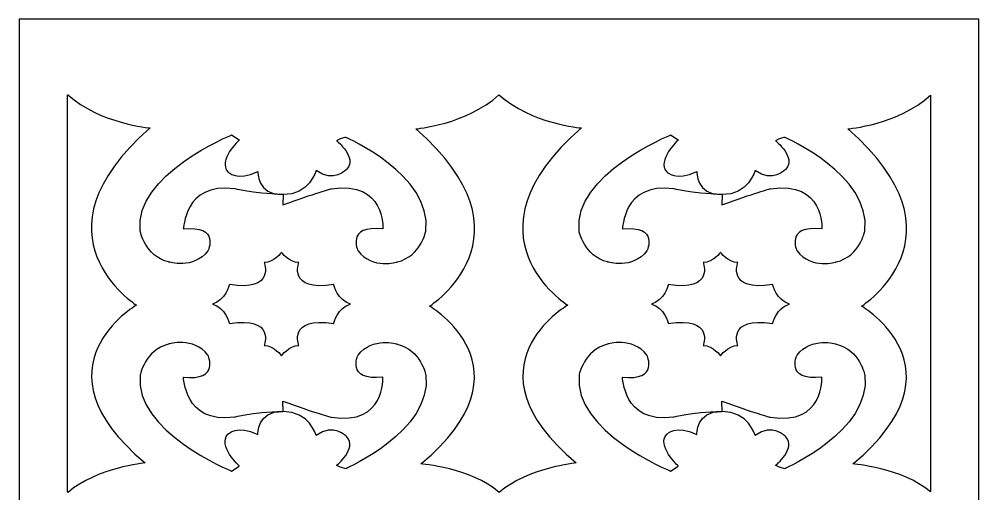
# Model space of a CAD drawing. Header units: centimetres. Extents: x -1.45 to 1.45, y -4.26 to 4.26.
# Drawn here: x -1.446 to 1.446, y 2.83 to 4.261 of the extents above; entities that cross this region are included whole.
import ezdxf

# ---------------------------------------------------------------- set-up
doc = ezdxf.new("R2010")
doc.units = ezdxf.units.CM
doc.header["$MEASUREMENT"] = 0
doc.layers.add('Layer 1', color=7, linetype='Continuous')

msp = doc.modelspace()

# ---------------------------------------------------------------- linework, layer by layer
at = {"layer": 'Layer 1', "color": 177}
for points, knots in [([(-1.44641, -4.26054), (-1.44641, -4.26054), (-1.44641, 4.26053), (-1.44641, 4.26053), (-1.44641, 4.26053), (-1.44641, 4.26053), (1.44641, 4.26053), (1.44641, 4.26053), (1.44641, 4.26053), (1.44641, 4.26053), (1.44641, -4.26054), (1.44641, -4.26054), (1.44641, -4.26054), (1.44641, -4.26054), (-1.44641, -4.26054), (-1.44641, -4.26054)], [0, 0, 0, 0, 0.2, 0.2, 0.2, 0.2, 0.4, 0.4, 0.4, 0.4, 0.6, 0.6, 0.6, 0.6, 1, 1, 1, 1]), ([(-1.29923, 2.83422), (-1.21319, 2.90835), (-1.067, 2.92294), (-1.067, 2.92294), (-1.067, 2.92294), (-1.4137, 3.21249), (-1.0928, 3.39845), (-1.0928, 3.39845), (-1.0928, 3.39845), (-1.0928, 3.39845), (-1.42457, 3.60869), (-1.05133, 3.93281), (-1.05133, 3.93281), (-1.05133, 3.93281), (-1.20264, 3.94499), (-1.30001, 4.03276), (-1.30001, 4.03276), (-1.30037, 4.03242), (-1.30074, 4.0321), (-1.3011, 4.03177), (-1.3011, 4.03177), (-1.3011, 4.03177), (-1.3011, 2.8358), (-1.3011, 2.8358), (-1.3011, 2.8358), (-1.30048, 2.83527), (-1.29984, 2.83475), (-1.29923, 2.83422)], [0, 0, 0, 0, 0.125, 0.125, 0.125, 0.125, 0.25, 0.25, 0.25, 0.25, 0.375, 0.375, 0.375, 0.375, 0.5, 0.5, 0.5, 0.5, 0.625, 0.625, 0.625, 0.625, 0.75, 0.75, 0.75, 0.75, 1, 1, 1, 1]), ([(0.00069, 2.83422), (0.08673, 2.90835), (0.23291, 2.92294), (0.23291, 2.92294), (0.23291, 2.92294), (-0.11378, 3.21249), (0.20711, 3.39845), (0.20711, 3.39845), (0.20711, 3.39845), (0.20711, 3.39845), (-0.12466, 3.60869), (0.24859, 3.93281), (0.24859, 3.93281), (0.24859, 3.93281), (0.09727, 3.94499), (-0.0001, 4.03275), (-0.0001, 4.03275), (-0.09736, 3.94302), (-0.25096, 3.92976), (-0.25096, 3.92976), (-0.25096, 3.92976), (0.12228, 3.60564), (-0.20949, 3.3954), (-0.20949, 3.3954), (-0.20949, 3.3954), (-0.20949, 3.3954), (0.1114, 3.20944), (-0.23529, 2.91989), (-0.23529, 2.91989), (-0.23529, 2.91989), (-0.08535, 2.90835), (0.00069, 2.83422)], [0, 0, 0, 0, 0.1111111, 0.1111111, 0.1111111, 0.1111111, 0.2222222, 0.2222222, 0.2222222, 0.2222222, 0.3333333, 0.3333333, 0.3333333, 0.3333333, 0.4444444, 0.4444444, 0.4444444, 0.4444444, 0.5555556, 0.5555556, 0.5555556, 0.5555556, 0.6666667, 0.6666667, 0.6666667, 0.6666667, 0.7777778, 0.7777778, 0.7777778, 0.7777778, 1, 1, 1, 1]), ([(1.3011, 4.03177), (1.30106, 4.03174), (1.30103, 4.03171), (1.30099, 4.03167), (1.30099, 4.03167), (1.20367, 3.94292), (1.05133, 3.92976), (1.05133, 3.92976), (1.05133, 3.92976), (1.42457, 3.60564), (1.0928, 3.3954), (1.0928, 3.3954), (1.0928, 3.3954), (1.0928, 3.3954), (1.41369, 3.20943), (1.06699, 2.91989), (1.06699, 2.91989), (1.06699, 2.91989), (1.21453, 2.90852), (1.30089, 2.83598), (1.30089, 2.83598), (1.30096, 2.83592), (1.30103, 2.83586), (1.3011, 2.8358), (1.3011, 2.8358), (1.3011, 2.8358), (1.3011, 4.03177), (1.3011, 4.03177)], [0, 0, 0, 0, 0.125, 0.125, 0.125, 0.125, 0.25, 0.25, 0.25, 0.25, 0.375, 0.375, 0.375, 0.375, 0.5, 0.5, 0.5, 0.5, 0.625, 0.625, 0.625, 0.625, 0.75, 0.75, 0.75, 0.75, 1, 1, 1, 1]), ([(-0.65153, 3.73192), (-0.65154, 3.73192), (-0.65154, 3.73192), (-0.65154, 3.73192), (-0.65154, 3.73192), (-0.72997, 3.73027), (-0.72666, 3.80168), (-0.72666, 3.80168), (-0.72666, 3.80168), (-0.79041, 3.77047), (-0.81706, 3.8001), (-0.81706, 3.8001), (-0.81706, 3.8001), (-0.84951, 3.83475), (-0.78281, 3.89652), (-0.78281, 3.89652), (-0.78281, 3.89652), (-0.78281, 3.89652), (-0.80611, 3.91168), (-0.80611, 3.91168), (-0.80611, 3.91168), (-0.80611, 3.91168), (-1.10103, 3.79191), (-1.082, 3.62225), (-1.082, 3.62225), (-1.082, 3.62225), (-1.06697, 3.54613), (-0.99583, 3.5287), (-0.99583, 3.5287), (-0.99583, 3.5287), (-0.92134, 3.50534), (-0.87747, 3.56193), (-0.87747, 3.56193), (-0.87747, 3.56193), (-0.83958, 3.64042), (-0.95225, 3.62855), (-0.95225, 3.62855), (-0.94792, 3.62591), (-0.95276, 3.7694), (-0.79734, 3.74947), (-0.79734, 3.74947), (-0.79734, 3.74947), (-0.74703, 3.73573), (-0.65153, 3.73192)], [0, 0, 0, 0, 0.0833333, 0.0833333, 0.0833333, 0.0833333, 0.1666667, 0.1666667, 0.1666667, 0.1666667, 0.25, 0.25, 0.25, 0.25, 0.3333333, 0.3333333, 0.3333333, 0.3333333, 0.4166667, 0.4166667, 0.4166667, 0.4166667, 0.5, 0.5, 0.5, 0.5, 0.5833333, 0.5833333, 0.5833333, 0.5833333, 0.6666667, 0.6666667, 0.6666667, 0.6666667, 0.75, 0.75, 0.75, 0.75, 0.8333333, 0.8333333, 0.8333333, 0.8333333, 1, 1, 1, 1]), ([(0.67177, 3.73192), (0.67177, 3.73192), (0.67177, 3.73192), (0.67176, 3.73192), (0.67176, 3.73192), (0.59334, 3.73027), (0.59665, 3.80168), (0.59665, 3.80168), (0.59665, 3.80168), (0.53289, 3.77047), (0.50625, 3.8001), (0.50625, 3.8001), (0.50625, 3.8001), (0.47379, 3.83475), (0.5405, 3.89652), (0.5405, 3.89652), (0.5405, 3.89652), (0.5405, 3.89652), (0.5172, 3.91168), (0.5172, 3.91168), (0.5172, 3.91168), (0.5172, 3.91168), (0.22227, 3.79191), (0.24131, 3.62225), (0.24131, 3.62225), (0.24131, 3.62225), (0.25634, 3.54613), (0.32748, 3.5287), (0.32748, 3.5287), (0.32748, 3.5287), (0.40197, 3.50534), (0.44584, 3.56193), (0.44584, 3.56193), (0.44584, 3.56193), (0.48373, 3.64042), (0.37106, 3.62855), (0.37106, 3.62855), (0.37538, 3.62591), (0.37055, 3.7694), (0.52597, 3.74947), (0.52597, 3.74947), (0.52597, 3.74947), (0.57628, 3.73573), (0.67177, 3.73192)], [0, 0, 0, 0, 0.0833333, 0.0833333, 0.0833333, 0.0833333, 0.1666667, 0.1666667, 0.1666667, 0.1666667, 0.25, 0.25, 0.25, 0.25, 0.3333333, 0.3333333, 0.3333333, 0.3333333, 0.4166667, 0.4166667, 0.4166667, 0.4166667, 0.5, 0.5, 0.5, 0.5, 0.5833333, 0.5833333, 0.5833333, 0.5833333, 0.6666667, 0.6666667, 0.6666667, 0.6666667, 0.75, 0.75, 0.75, 0.75, 0.8333333, 0.8333333, 0.8333333, 0.8333333, 1, 1, 1, 1]), ([(-0.65086, 3.73192), (-0.57242, 3.73026), (-0.55079, 3.80453), (-0.55079, 3.80453), (-0.55079, 3.80453), (-0.4994, 3.7641), (-0.45883, 3.80866), (-0.45883, 3.80866), (-0.45883, 3.80866), (-0.42637, 3.84332), (-0.48969, 3.89418), (-0.48969, 3.89418), (-0.48969, 3.89418), (-0.47864, 3.90113), (-0.46181, 3.90431), (-0.46181, 3.90431), (-0.46181, 3.90431), (-0.46181, 3.90431), (-0.20135, 3.79191), (-0.22039, 3.62225), (-0.22039, 3.62225), (-0.22039, 3.62225), (-0.23542, 3.54613), (-0.30656, 3.5287), (-0.30656, 3.5287), (-0.30656, 3.5287), (-0.38105, 3.50534), (-0.42492, 3.56193), (-0.42492, 3.56193), (-0.42492, 3.56193), (-0.46281, 3.64042), (-0.35014, 3.62855), (-0.35014, 3.62855), (-0.35014, 3.62855), (-0.34136, 3.77444), (-0.50505, 3.74947), (-0.50505, 3.74947), (-0.50505, 3.74947), (-0.55536, 3.73573), (-0.65119, 3.70092), (-0.65119, 3.70092), (-0.65119, 3.70092), (-0.65086, 3.73192), (-0.65086, 3.73192)], [0, 0, 0, 0, 0.0833333, 0.0833333, 0.0833333, 0.0833333, 0.1666667, 0.1666667, 0.1666667, 0.1666667, 0.25, 0.25, 0.25, 0.25, 0.3333333, 0.3333333, 0.3333333, 0.3333333, 0.4166667, 0.4166667, 0.4166667, 0.4166667, 0.5, 0.5, 0.5, 0.5, 0.5833333, 0.5833333, 0.5833333, 0.5833333, 0.6666667, 0.6666667, 0.6666667, 0.6666667, 0.75, 0.75, 0.75, 0.75, 0.8333333, 0.8333333, 0.8333333, 0.8333333, 1, 1, 1, 1]), ([(0.67245, 3.73192), (0.75088, 3.73026), (0.77252, 3.80453), (0.77252, 3.80453), (0.77252, 3.80453), (0.82391, 3.7641), (0.86448, 3.80866), (0.86448, 3.80866), (0.86448, 3.80866), (0.89693, 3.84332), (0.83362, 3.89418), (0.83362, 3.89418), (0.83362, 3.89418), (0.84467, 3.90113), (0.8615, 3.90431), (0.8615, 3.90431), (0.8615, 3.90431), (0.8615, 3.90431), (1.12195, 3.79191), (1.10291, 3.62225), (1.10291, 3.62225), (1.10291, 3.62225), (1.08789, 3.54613), (1.01675, 3.5287), (1.01675, 3.5287), (1.01675, 3.5287), (0.94226, 3.50534), (0.89839, 3.56193), (0.89839, 3.56193), (0.89839, 3.56193), (0.86049, 3.64042), (0.97317, 3.62855), (0.97317, 3.62855), (0.97317, 3.62855), (0.98194, 3.77444), (0.81826, 3.74947), (0.81826, 3.74947), (0.81826, 3.74947), (0.76794, 3.73573), (0.67211, 3.70092), (0.67211, 3.70092), (0.67211, 3.70092), (0.67245, 3.73192), (0.67245, 3.73192)], [0, 0, 0, 0, 0.0833333, 0.0833333, 0.0833333, 0.0833333, 0.1666667, 0.1666667, 0.1666667, 0.1666667, 0.25, 0.25, 0.25, 0.25, 0.3333333, 0.3333333, 0.3333333, 0.3333333, 0.4166667, 0.4166667, 0.4166667, 0.4166667, 0.5, 0.5, 0.5, 0.5, 0.5833333, 0.5833333, 0.5833333, 0.5833333, 0.6666667, 0.6666667, 0.6666667, 0.6666667, 0.75, 0.75, 0.75, 0.75, 0.8333333, 0.8333333, 0.8333333, 0.8333333, 1, 1, 1, 1]), ([(-0.44757, 3.40193), (-0.48627, 3.39196), (-0.49837, 3.34324), (-0.49837, 3.34324), (-0.49837, 3.34324), (-0.63747, 3.36539), (-0.6036, 3.27681), (-0.6036, 3.27681), (-0.6036, 3.27681), (-0.63385, 3.27681), (-0.65562, 3.24581), (-0.65562, 3.24581), (-0.65562, 3.24581), (-0.65562, 3.24581), (-0.67739, 3.27681), (-0.70763, 3.27681), (-0.70763, 3.27681), (-0.70763, 3.27681), (-0.67376, 3.36539), (-0.81287, 3.34324), (-0.81287, 3.34324), (-0.81287, 3.34324), (-0.82496, 3.39196), (-0.86367, 3.40193), (-0.86367, 3.40193), (-0.82496, 3.41189), (-0.81287, 3.46061), (-0.81287, 3.46061), (-0.81287, 3.46061), (-0.67376, 3.43846), (-0.70763, 3.52704), (-0.70763, 3.52704), (-0.70763, 3.52704), (-0.67739, 3.52704), (-0.65562, 3.55804), (-0.65562, 3.55804), (-0.65562, 3.55804), (-0.65562, 3.55804), (-0.63385, 3.52704), (-0.6036, 3.52704), (-0.6036, 3.52704), (-0.6036, 3.52704), (-0.63747, 3.43846), (-0.49837, 3.46061), (-0.49837, 3.46061), (-0.49837, 3.46061), (-0.48627, 3.41189), (-0.44757, 3.40193)], [0, 0, 0, 0, 0.0769231, 0.0769231, 0.0769231, 0.0769231, 0.1538462, 0.1538462, 0.1538462, 0.1538462, 0.2307692, 0.2307692, 0.2307692, 0.2307692, 0.3076923, 0.3076923, 0.3076923, 0.3076923, 0.3846154, 0.3846154, 0.3846154, 0.3846154, 0.4615385, 0.4615385, 0.4615385, 0.4615385, 0.5384615, 0.5384615, 0.5384615, 0.5384615, 0.6153846, 0.6153846, 0.6153846, 0.6153846, 0.6923077, 0.6923077, 0.6923077, 0.6923077, 0.7692308, 0.7692308, 0.7692308, 0.7692308, 0.8461538, 0.8461538, 0.8461538, 0.8461538, 1, 1, 1, 1]), ([(0.87574, 3.40193), (0.83703, 3.39196), (0.82494, 3.34324), (0.82494, 3.34324), (0.82494, 3.34324), (0.68583, 3.36539), (0.7197, 3.27681), (0.7197, 3.27681), (0.7197, 3.27681), (0.68946, 3.27681), (0.66769, 3.24581), (0.66769, 3.24581), (0.66769, 3.24581), (0.66769, 3.24581), (0.64592, 3.27681), (0.61567, 3.27681), (0.61567, 3.27681), (0.61567, 3.27681), (0.64954, 3.36539), (0.51044, 3.34324), (0.51044, 3.34324), (0.51044, 3.34324), (0.49834, 3.39196), (0.45964, 3.40193), (0.45964, 3.40193), (0.49834, 3.41189), (0.51044, 3.46061), (0.51044, 3.46061), (0.51044, 3.46061), (0.64954, 3.43846), (0.61567, 3.52704), (0.61567, 3.52704), (0.61567, 3.52704), (0.64592, 3.52704), (0.66769, 3.55804), (0.66769, 3.55804), (0.66769, 3.55804), (0.66769, 3.55804), (0.68946, 3.52704), (0.7197, 3.52704), (0.7197, 3.52704), (0.7197, 3.52704), (0.68583, 3.43846), (0.82494, 3.46061), (0.82494, 3.46061), (0.82494, 3.46061), (0.83703, 3.41189), (0.87574, 3.40193)], [0, 0, 0, 0, 0.0769231, 0.0769231, 0.0769231, 0.0769231, 0.1538462, 0.1538462, 0.1538462, 0.1538462, 0.2307692, 0.2307692, 0.2307692, 0.2307692, 0.3076923, 0.3076923, 0.3076923, 0.3076923, 0.3846154, 0.3846154, 0.3846154, 0.3846154, 0.4615385, 0.4615385, 0.4615385, 0.4615385, 0.5384615, 0.5384615, 0.5384615, 0.5384615, 0.6153846, 0.6153846, 0.6153846, 0.6153846, 0.6923077, 0.6923077, 0.6923077, 0.6923077, 0.7692308, 0.7692308, 0.7692308, 0.7692308, 0.8461538, 0.8461538, 0.8461538, 0.8461538, 1, 1, 1, 1]), ([(-0.65153, 3.07803), (-0.65154, 3.07803), (-0.65154, 3.07803), (-0.65154, 3.07803), (-0.65154, 3.07803), (-0.72997, 3.07967), (-0.72666, 3.00826), (-0.72666, 3.00826), (-0.72666, 3.00826), (-0.79041, 3.03948), (-0.81706, 3.00984), (-0.81706, 3.00984), (-0.81706, 3.00984), (-0.84951, 2.97519), (-0.78281, 2.91342), (-0.78281, 2.91342), (-0.78281, 2.91342), (-0.78281, 2.91342), (-0.80611, 2.89826), (-0.80611, 2.89826), (-0.80611, 2.89826), (-0.80611, 2.89826), (-1.10103, 3.01803), (-1.082, 3.18769), (-1.082, 3.18769), (-1.082, 3.18769), (-1.06697, 3.26381), (-0.99583, 3.28124), (-0.99583, 3.28124), (-0.99583, 3.28124), (-0.92134, 3.3046), (-0.87747, 3.24801), (-0.87747, 3.24801), (-0.87747, 3.24801), (-0.83958, 3.16952), (-0.95225, 3.18139), (-0.95225, 3.18139), (-0.94792, 3.18403), (-0.95276, 3.04054), (-0.79734, 3.06047), (-0.79734, 3.06047), (-0.79734, 3.06047), (-0.74703, 3.07421), (-0.65153, 3.07803)], [0, 0, 0, 0, 0.0833333, 0.0833333, 0.0833333, 0.0833333, 0.1666667, 0.1666667, 0.1666667, 0.1666667, 0.25, 0.25, 0.25, 0.25, 0.3333333, 0.3333333, 0.3333333, 0.3333333, 0.4166667, 0.4166667, 0.4166667, 0.4166667, 0.5, 0.5, 0.5, 0.5, 0.5833333, 0.5833333, 0.5833333, 0.5833333, 0.6666667, 0.6666667, 0.6666667, 0.6666667, 0.75, 0.75, 0.75, 0.75, 0.8333333, 0.8333333, 0.8333333, 0.8333333, 1, 1, 1, 1]), ([(-0.65086, 3.07803), (-0.57242, 3.07968), (-0.55079, 3.00541), (-0.55079, 3.00541), (-0.55079, 3.00541), (-0.4994, 3.04584), (-0.45883, 3.00128), (-0.45883, 3.00128), (-0.45883, 3.00128), (-0.42637, 2.96662), (-0.48969, 2.91576), (-0.48969, 2.91576), (-0.48969, 2.91576), (-0.47864, 2.90881), (-0.46181, 2.90563), (-0.46181, 2.90563), (-0.46181, 2.90563), (-0.46181, 2.90563), (-0.20135, 3.01803), (-0.22039, 3.18769), (-0.22039, 3.18769), (-0.22039, 3.18769), (-0.23542, 3.26381), (-0.30656, 3.28124), (-0.30656, 3.28124), (-0.30656, 3.28124), (-0.38105, 3.3046), (-0.42492, 3.24801), (-0.42492, 3.24801), (-0.42492, 3.24801), (-0.46281, 3.16952), (-0.35014, 3.18139), (-0.35014, 3.18139), (-0.35014, 3.18139), (-0.34136, 3.0355), (-0.50505, 3.06047), (-0.50505, 3.06047), (-0.50505, 3.06047), (-0.55536, 3.07421), (-0.65119, 3.10902), (-0.65119, 3.10902), (-0.65119, 3.10902), (-0.65086, 3.07803), (-0.65086, 3.07803)], [0, 0, 0, 0, 0.0833333, 0.0833333, 0.0833333, 0.0833333, 0.1666667, 0.1666667, 0.1666667, 0.1666667, 0.25, 0.25, 0.25, 0.25, 0.3333333, 0.3333333, 0.3333333, 0.3333333, 0.4166667, 0.4166667, 0.4166667, 0.4166667, 0.5, 0.5, 0.5, 0.5, 0.5833333, 0.5833333, 0.5833333, 0.5833333, 0.6666667, 0.6666667, 0.6666667, 0.6666667, 0.75, 0.75, 0.75, 0.75, 0.8333333, 0.8333333, 0.8333333, 0.8333333, 1, 1, 1, 1]), ([(0.67177, 3.07803), (0.67177, 3.07803), (0.67177, 3.07803), (0.67176, 3.07803), (0.67176, 3.07803), (0.59334, 3.07967), (0.59665, 3.00826), (0.59665, 3.00826), (0.59665, 3.00826), (0.53289, 3.03948), (0.50625, 3.00984), (0.50625, 3.00984), (0.50625, 3.00984), (0.47379, 2.97519), (0.5405, 2.91342), (0.5405, 2.91342), (0.5405, 2.91342), (0.5405, 2.91342), (0.5172, 2.89826), (0.5172, 2.89826), (0.5172, 2.89826), (0.5172, 2.89826), (0.22227, 3.01803), (0.24131, 3.18769), (0.24131, 3.18769), (0.24131, 3.18769), (0.25634, 3.26381), (0.32748, 3.28124), (0.32748, 3.28124), (0.32748, 3.28124), (0.40197, 3.3046), (0.44584, 3.24801), (0.44584, 3.24801), (0.44584, 3.24801), (0.48373, 3.16952), (0.37106, 3.18139), (0.37106, 3.18139), (0.37538, 3.18403), (0.37055, 3.04054), (0.52597, 3.06047), (0.52597, 3.06047), (0.52597, 3.06047), (0.57628, 3.07421), (0.67177, 3.07803)], [0, 0, 0, 0, 0.0833333, 0.0833333, 0.0833333, 0.0833333, 0.1666667, 0.1666667, 0.1666667, 0.1666667, 0.25, 0.25, 0.25, 0.25, 0.3333333, 0.3333333, 0.3333333, 0.3333333, 0.4166667, 0.4166667, 0.4166667, 0.4166667, 0.5, 0.5, 0.5, 0.5, 0.5833333, 0.5833333, 0.5833333, 0.5833333, 0.6666667, 0.6666667, 0.6666667, 0.6666667, 0.75, 0.75, 0.75, 0.75, 0.8333333, 0.8333333, 0.8333333, 0.8333333, 1, 1, 1, 1]), ([(0.67245, 3.07803), (0.75088, 3.07968), (0.77252, 3.00541), (0.77252, 3.00541), (0.77252, 3.00541), (0.82391, 3.04584), (0.86448, 3.00128), (0.86448, 3.00128), (0.86448, 3.00128), (0.89693, 2.96662), (0.83362, 2.91576), (0.83362, 2.91576), (0.83362, 2.91576), (0.84467, 2.90881), (0.8615, 2.90563), (0.8615, 2.90563), (0.8615, 2.90563), (0.8615, 2.90563), (1.12195, 3.01803), (1.10291, 3.18769), (1.10291, 3.18769), (1.10291, 3.18769), (1.08789, 3.26381), (1.01675, 3.28124), (1.01675, 3.28124), (1.01675, 3.28124), (0.94226, 3.3046), (0.89839, 3.24801), (0.89839, 3.24801), (0.89839, 3.24801), (0.86049, 3.16952), (0.97317, 3.18139), (0.97317, 3.18139), (0.97317, 3.18139), (0.98194, 3.0355), (0.81826, 3.06047), (0.81826, 3.06047), (0.81826, 3.06047), (0.76794, 3.07421), (0.67211, 3.10902), (0.67211, 3.10902), (0.67211, 3.10902), (0.67245, 3.07803), (0.67245, 3.07803)], [0, 0, 0, 0, 0.0833333, 0.0833333, 0.0833333, 0.0833333, 0.1666667, 0.1666667, 0.1666667, 0.1666667, 0.25, 0.25, 0.25, 0.25, 0.3333333, 0.3333333, 0.3333333, 0.3333333, 0.4166667, 0.4166667, 0.4166667, 0.4166667, 0.5, 0.5, 0.5, 0.5, 0.5833333, 0.5833333, 0.5833333, 0.5833333, 0.6666667, 0.6666667, 0.6666667, 0.6666667, 0.75, 0.75, 0.75, 0.75, 0.8333333, 0.8333333, 0.8333333, 0.8333333, 1, 1, 1, 1])]:
    msp.add_open_spline(points, degree=3, knots=knots, dxfattribs=at)

doc.saveas('drawing.dxf')
